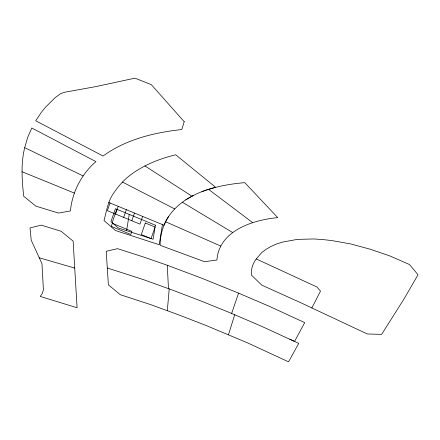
<?xml version="1.0" encoding="UTF-8"?>
<svg xmlns="http://www.w3.org/2000/svg" width="440" height="440" viewBox="0 0 440 440"><rect width="100%" height="100%" fill="white"/><g stroke="black" fill="none" stroke-linecap="round" stroke-linejoin="round"><path stroke-width="0.66" d="M167.327 310.662L169.202 288.904L168.476 288.64L167.266 265.254L144.353 257.29L117.585 248.672L106.216 251.257L108.383 284.834L120.362 294.729L149.969 304.392L178.019 314.611L205.942 325.43L247.462 342.826L288.558 361.845L298.716 343.37L260.86 325.974L231.649 313.434L202.219 301.466L172.607 290.136L142.901 279.433L107.3 267.993M126.594 230.659L129.228 214.407M162.448 224.582L159.192 244.695L115.517 230.544L104.016 220.561C106.672 210.766 108.004 200.244 114.472 192.022C118.047 186.764 122.227 181.929 127.012 177.738C140.954 166.029 158.169 159.121 175.681 154.787L215.727 187.369C194.684 192.396 172.535 204.149 164.043 225.236L108.697 202.417M24.712 147.664L27.539 137.786L31.779 127.996L95.92 161.612C81.576 174.009 72.16 192.011 70.444 210.92L58.548 213.076L35.855 206.124L23.716 196.268C21.95 180.142 20.713 163.587 24.712 147.664L83.177 175.951M228.498 334.686L234.696 314.749M231.649 313.434L238.563 293.134L201.509 278.124L167.266 265.254M110.055 202.978L107.388 210.683L139.964 224.114L142.632 216.409M112.167 222.651L116.804 209.281M115.528 214.044L118.201 206.338M123.673 217.399L126.346 209.693M131.819 220.759L134.492 213.054M311.856 307.951L320.507 291.11L316.91 286.985L256.289 258.957C252.786 263.544 250.877 269.214 251.378 275.006L261.789 285.159L300.482 302.599L367.257 333.966L381.634 334.367L404.052 298.892L418 274.786L409.574 264.567L390.203 256.08L370.425 249.282L350.79 243.958L331.738 240.554L322.591 239.542L313.715 238.959L297.275 239.399L283.052 241.995L276.705 243.936L271.112 246.4L266.129 249.26L261.756 252.516L256.289 258.957M168.724 216.244C163.086 224.84 160.039 235.026 160.166 245.316L204.54 261.701L216.92 259.985C219.098 230.555 253.044 219.912 277.75 217.635L244.794 182.661C230.203 183.849 215.688 186.527 201.922 191.593M185.801 199.788L193.397 195.415M39.254 257.785L41.96 263.697L43.406 289.839L42.24 293.584L40.221 296.439L77.088 307.764L73.139 241.109L61.078 231.253L41.217 225.137L30.047 227.909L31.201 240.174L39.254 257.785L74.723 268.081M22.039 171.721L74.454 193.116M238.563 293.134L269.335 306.317L304.7 322.619L294.586 341.418L289.779 339.152M165.572 221.744L220.754 246.07M122.436 182.061L174.735 208.951M182.457 202.29L232.738 232.579M144.859 165.891L191.983 196.224M208.615 189.387L252.747 222.706M155.375 225.187L153.098 239.245L118.3 227.97L110.963 221.601L115.429 208.714L155.375 225.187M184.228 121.715L181.786 129.536C154.072 132.572 125.945 139.348 103.064 156.035L35.728 120.78L41.47 112.162L45.584 107.124L55.077 97.697L60.786 93.538L64.933 92.191L95.854 86.603L134.976 78.155L151.333 84.667L184.228 121.715M112.321 223.289L111.254 226.369L130.801 234.432L131.868 231.347L112.321 223.289M145.305 222.998L141.295 234.553L151.069 238.585L155.078 227.029L145.305 222.998"/></g></svg>
